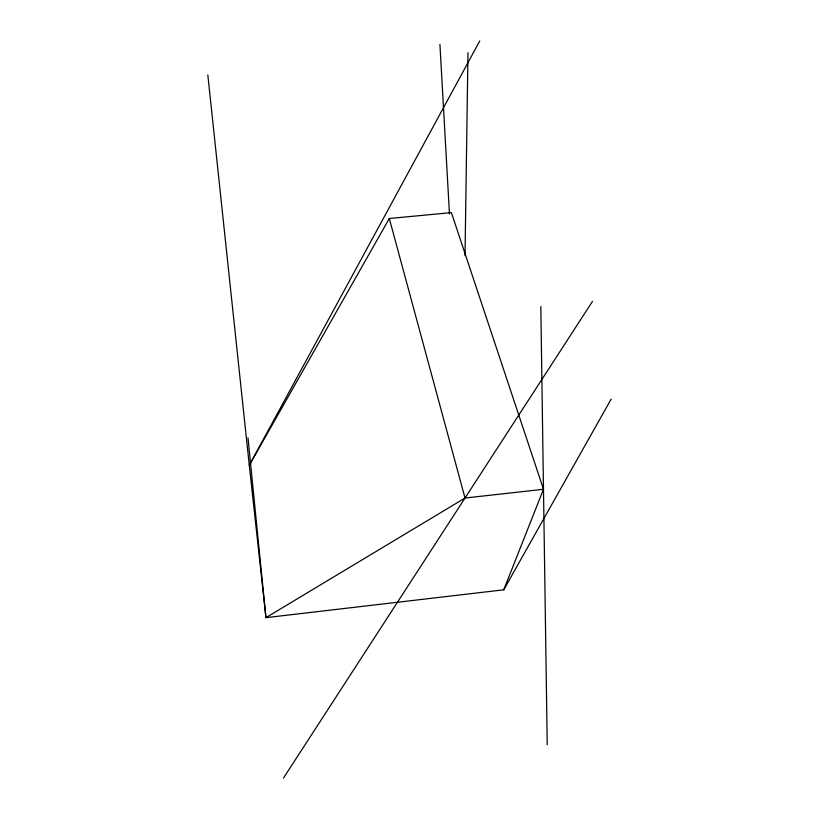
<?xml version="1.0" encoding="UTF-8"?>
<svg xmlns="http://www.w3.org/2000/svg" width="819" height="819" viewBox="0 0 819 819"><rect width="100%" height="100%" fill="white"/><g stroke="black" fill="none" stroke-linecap="round" stroke-linejoin="round"><path stroke-width="1.23" d="M465.018 255.723L467.987 52.611M503.736 589.823L543.488 489.281L451.402 212.612L389.301 218.509L249.283 465.294L265.95 617.659L503.736 589.823L611.179 399.068M479.76 40.95L249.283 465.294L207.821 74.939M283.487 778.05L592.465 301.423M543.488 489.281L465.018 498.034L265.95 617.659L248.003 437.817M389.301 218.509L465.018 498.034M439.926 44.339L449.467 213.954M540.816 306.634L547.225 744.727"/></g></svg>
